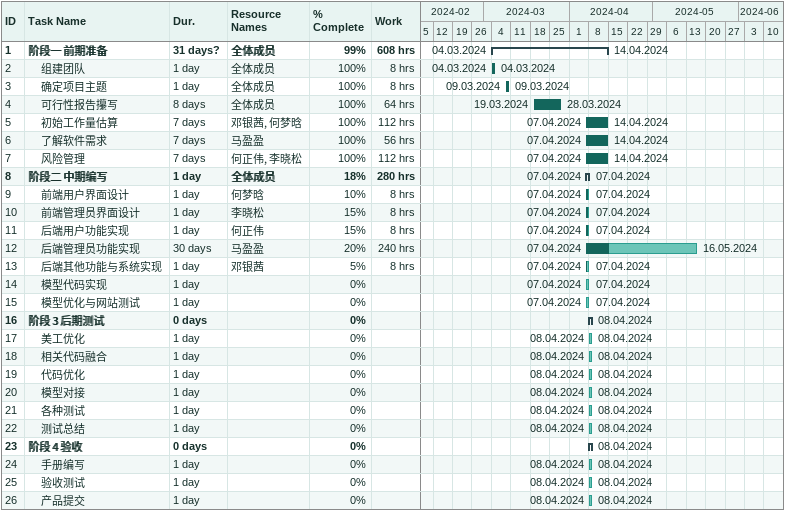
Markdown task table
| ID | Level | Task | Duration | Start | Finish | Resources | % complete | Work (h) |
|---|---|---|---|---|---|---|---|---|
| 1 | 1 | **阶段一 前期准备** | 31d? | 2024-03-04 | 2024-04-14 | 全体成员 | 99 | 608 |
| 2 | 2 | 组建团队 | 1d | 2024-03-04 | 2024-03-04 | 全体成员 | 100 | 8 |
| 3 | 2 | 确定项目主题 | 1d | 2024-03-09 | 2024-03-09 | 全体成员 | 100 | 8 |
| 4 | 2 | 可行性报告攥写 | 8d | 2024-03-19 | 2024-03-28 | 全体成员 | 100 | 64 |
| 5 | 2 | 初始工作量估算 | 7d | 2024-04-07 | 2024-04-14 | 邓银茜, 何梦晗 | 100 | 112 |
| 6 | 2 | 了解软件需求 | 7d | 2024-04-07 | 2024-04-14 | 马盈盈 | 100 | 56 |
| 7 | 2 | 风险管理 | 7d | 2024-04-07 | 2024-04-14 | 何正伟, 李晓松 | 100 | 112 |
| 8 | 1 | **阶段二 中期编写** | 1d | 2024-04-07 | 2024-04-07 | 全体成员 | 18 | 280 |
| 9 | 2 | 前端用户界面设计 | 1d | 2024-04-07 | 2024-04-07 | 何梦晗 | 10 | 8 |
| 10 | 2 | 前端管理员界面设计 | 1d | 2024-04-07 | 2024-04-07 | 李晓松 | 15 | 8 |
| 11 | 2 | 后端用户功能实现 | 1d | 2024-04-07 | 2024-04-07 | 何正伟 | 15 | 8 |
| 12 | 2 | 后端管理员功能实现 | 30d | 2024-04-07 | 2024-05-16 | 马盈盈 | 20 | 240 |
| 13 | 2 | 后端其他功能与系统实现 | 1d | 2024-04-07 | 2024-04-07 | 邓银茜 | 5 | 8 |
| 14 | 2 | 模型代码实现 | 1d | 2024-04-07 | 2024-04-07 |  | 0 |  |
| 15 | 2 | 模型优化与网站测试 | 1d | 2024-04-07 | 2024-04-07 |  | 0 |  |
| 16 | 1 | **阶段 3 后期测试** | 0d | 2024-04-08 | 2024-04-08 |  | 0 |  |
| 17 | 2 | 美工优化 | 1d | 2024-04-08 | 2024-04-08 |  | 0 |  |
| 18 | 2 | 相关代码融合 | 1d | 2024-04-08 | 2024-04-08 |  | 0 |  |
| 19 | 2 | 代码优化 | 1d | 2024-04-08 | 2024-04-08 |  | 0 |  |
| 20 | 2 | 模型对接 | 1d | 2024-04-08 | 2024-04-08 |  | 0 |  |
| 21 | 2 | 各种测试 | 1d | 2024-04-08 | 2024-04-08 |  | 0 |  |
| 22 | 2 | 测试总结 | 1d | 2024-04-08 | 2024-04-08 |  | 0 |  |
| 23 | 1 | **阶段 4 验收** | 0d | 2024-04-08 | 2024-04-08 |  | 0 |  |
| 24 | 2 | 手册编写 | 1d | 2024-04-08 | 2024-04-08 |  | 0 |  |
| 25 | 2 | 验收测试 | 1d | 2024-04-08 | 2024-04-08 |  | 0 |  |
| 26 | 2 | 产品提交 | 1d | 2024-04-08 | 2024-04-08 |  | 0 |  |
